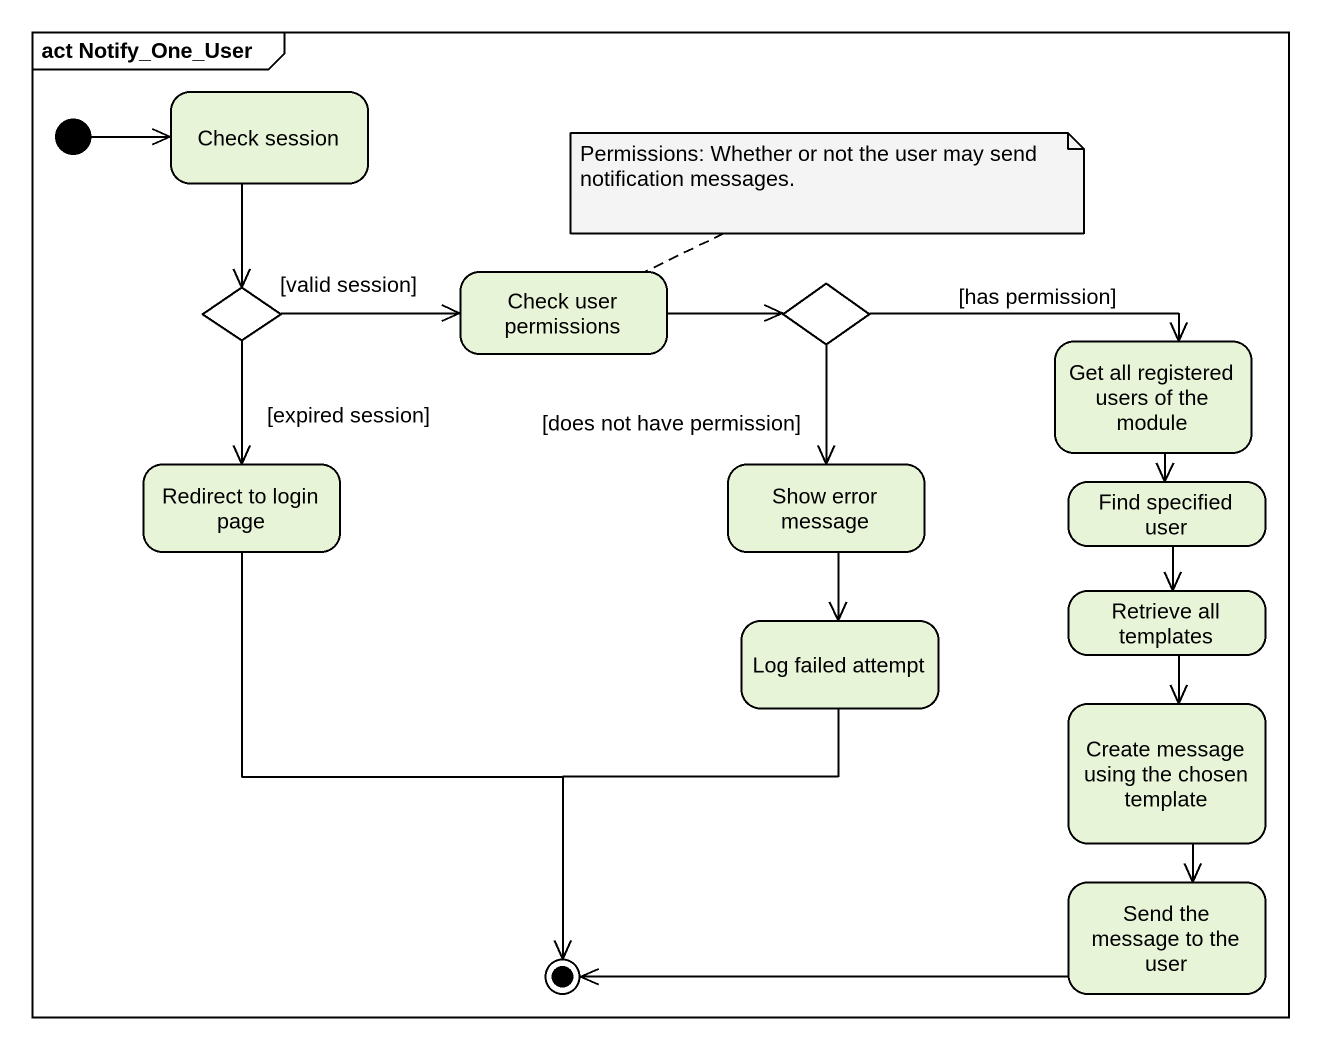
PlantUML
@startuml
mainframe act Notify_One_User
hide empty description
state "Check session" as Check_session
state choice1 <<choice>>
state "Check user permissions" as Check_user_permissions
state choice2 <<choice>>
state "Get all registered users of the module" as Get_all_registered_users_of
state "Redirect to login page" as Redirect_to_login_page
state "Show error message" as Show_error_message
state "Find specified user" as Find_specified_user
state "Retrieve all templates" as Retrieve_all_templates
state "Log failed attempt" as Log_failed_attempt
state "Create message using the chosen template" as Create_message_using_the
state "Send the message to the user" as Send_the_message_to_the_user
[*] -right-> Check_session
Check_session --> choice1
choice1 -right-> Check_user_permissions : [valid session]
choice1 --> Redirect_to_login_page : [expired session]
Check_user_permissions -right-> choice2
choice2 -right-> Get_all_registered_users_of : [has permission]
choice2 --> Show_error_message : [does not have permission]
Get_all_registered_users_of --> Find_specified_user
Show_error_message --> Log_failed_attempt
Find_specified_user --> Retrieve_all_templates
Retrieve_all_templates --> Create_message_using_the
Create_message_using_the --> Send_the_message_to_the_user
Redirect_to_login_page --> [*]
Log_failed_attempt --> [*]
Send_the_message_to_the_user -left-> [*]
note right of Check_user_permissions : Permissions: Whether or not the user may send notification messages.
@enduml
